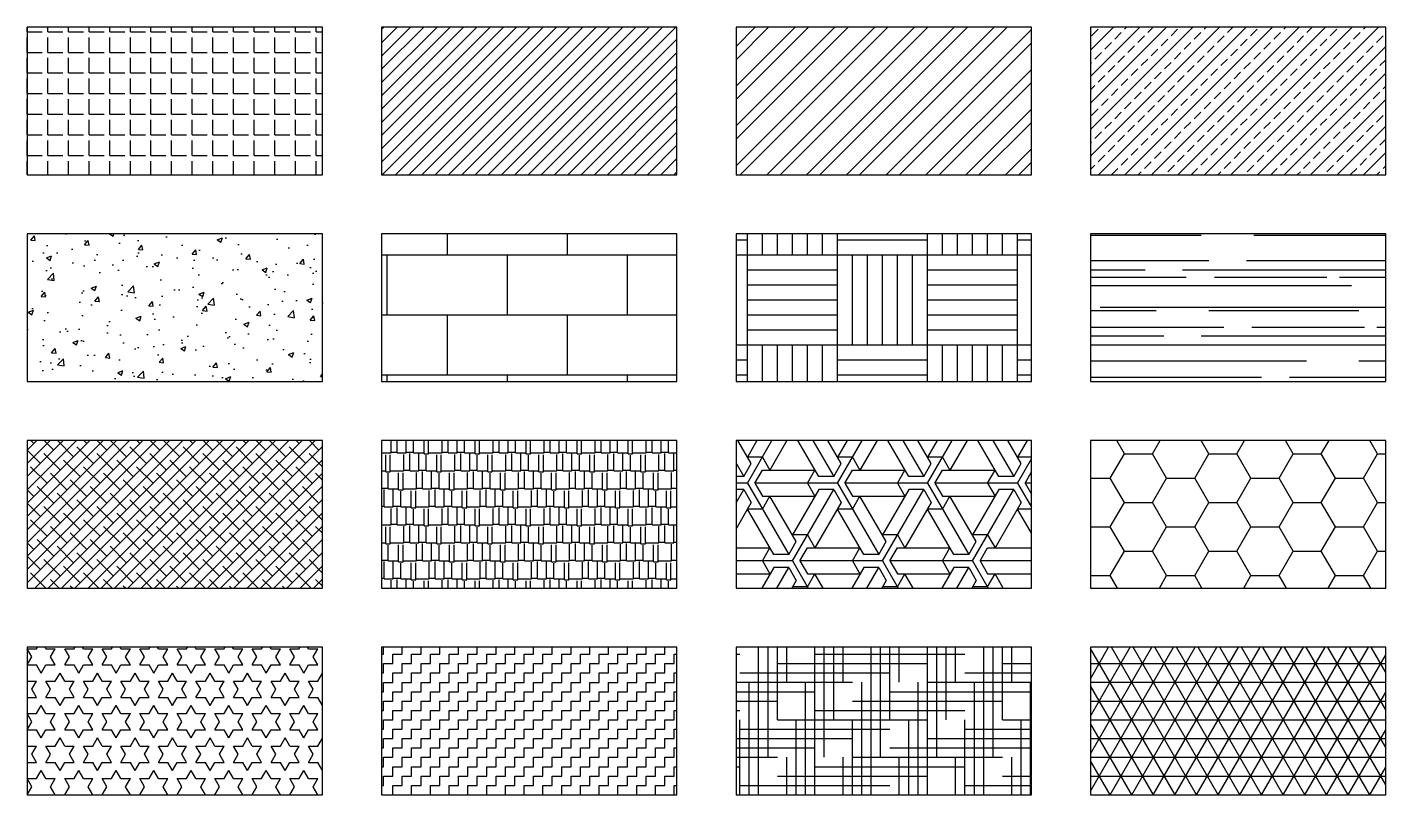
# Model space of a CAD drawing. Extents: x 0 to 460, y 0 to 260.
import ezdxf

# ---------------------------------------------------------------- set-up
doc = ezdxf.new("R2010")
doc.units = 0
doc.layers.get('0').update_dxf_attribs({"linetype": 'CONTINUOUS'})

msp = doc.modelspace()

# ---------------------------------------------------------------- hatches: boundary and pattern name
h = msp.add_hatch()
h.set_pattern_fill('ANGLE', color=256, style=0)
h.set_pattern_definition([(0, (0, 0), (0, 6.985), [5.08, -1.905]), (90, (0, 0), (-6.985, 4e-16), [5.08, -1.905])])
h.paths.add_polyline_path([(0, 210), (100, 210), (100, 260), (0, 260)])
h = msp.add_hatch()
h.set_pattern_fill('ANSI31', color=256, style=0)
h.paths.add_polyline_path([(120, 210), (220, 210), (220, 260), (120, 260)])
h = msp.add_hatch()
h.set_pattern_fill('ANSI32', color=256, style=0)
h.paths.add_polyline_path([(240, 210), (340, 210), (340, 260), (240, 260)])
h = msp.add_hatch()
h.set_pattern_fill('ANSI33', color=256, style=0)
h.paths.add_polyline_path([(360, 210), (460, 210), (460, 260), (360, 260)])
h = msp.add_hatch()
h.set_pattern_fill('AR-CONC', color=256, scale=0.1, style=0)
h.paths.add_polyline_path([(0, 140), (100, 140), (100, 190), (0, 190)])
h = msp.add_hatch()
h.set_pattern_fill('AR-B816', color=256, scale=0.1, style=0)
h.paths.add_polyline_path([(120, 140), (220, 140), (220, 190), (120, 190)])
h = msp.add_hatch()
h.set_pattern_fill('AR-PARQ1', color=256, scale=0.1, style=0)
h.paths.add_polyline_path([(240, 140), (340, 140), (340, 190), (240, 190)])
h = msp.add_hatch()
h.set_pattern_fill('AR-RROOF', color=256, scale=0.5, style=0)
h.paths.add_polyline_path([(360, 140), (460, 140), (460, 190), (360, 190)])
h = msp.add_hatch()
h.set_pattern_fill('ANSI38', color=256, style=0)
h.paths.add_polyline_path([(0, 70), (100, 70), (100, 120), (0, 120)])
h = msp.add_hatch()
h.set_pattern_fill('AR-RSHKE', color=256, scale=0.02, style=0)
h.paths.add_polyline_path([(120, 70), (220, 70), (220, 120), (120, 120)])
h = msp.add_hatch()
h.set_pattern_fill('ESCHER', color=256, style=0)
h.paths.add_polyline_path([(240, 70), (340, 70), (340, 120), (240, 120)])
h = msp.add_hatch()
h.set_pattern_fill('HONEY', color=256, scale=3, style=0)
h.paths.add_polyline_path([(360, 70), (460, 70), (460, 120), (360, 120)])
h = msp.add_hatch()
h.set_pattern_fill('STARS', color=256, style=0)
h.paths.add_polyline_path([(0, 0), (100, 0), (100, 50), (0, 50)])
h = msp.add_hatch()
h.set_pattern_fill('ZIGZAG', color=256, style=0)
h.set_pattern_definition([(0, (0, 0), (3.175, 3.175), [3.175, -3.175]), (90, (3.175, 0), (-3.175, 3.175), [3.175, -3.175])])
h.paths.add_polyline_path([(120, 0), (220, 0), (220, 50), (120, 50)])
h = msp.add_hatch()
h.set_pattern_fill('HOUND', color=256, scale=2, style=0)
h.paths.add_polyline_path([(240, 0), (340, 0), (340, 50), (240, 50)])
h = msp.add_hatch()
h.set_pattern_fill('NET3', color=256, scale=2, style=0)
h.paths.add_polyline_path([(360, 0), (460, 0), (460, 50), (360, 50)])

# ---------------------------------------------------------------- linework, layer by layer
for points in [[(0, 210), (100, 210), (100, 260), (0, 260)], [(120, 210), (220, 210), (220, 260), (120, 260)], [(240, 210), (340, 210), (340, 260), (240, 260)], [(360, 210), (460, 210), (460, 260), (360, 260)], [(0, 140), (100, 140), (100, 190), (0, 190)], [(120, 140), (220, 140), (220, 190), (120, 190)], [(240, 140), (340, 140), (340, 190), (240, 190)], [(360, 140), (460, 140), (460, 190), (360, 190)], [(0, 70), (100, 70), (100, 120), (0, 120)], [(120, 70), (220, 70), (220, 120), (120, 120)], [(240, 70), (340, 70), (340, 120), (240, 120)], [(360, 70), (460, 70), (460, 120), (360, 120)], [(0, 0), (100, 0), (100, 50), (0, 50)], [(120, 0), (220, 0), (220, 50), (120, 50)], [(240, 0), (340, 0), (340, 50), (240, 50)], [(360, 0), (460, 0), (460, 50), (360, 50)]]:
    msp.add_lwpolyline(points, close=True)

doc.saveas('drawing.dxf')
